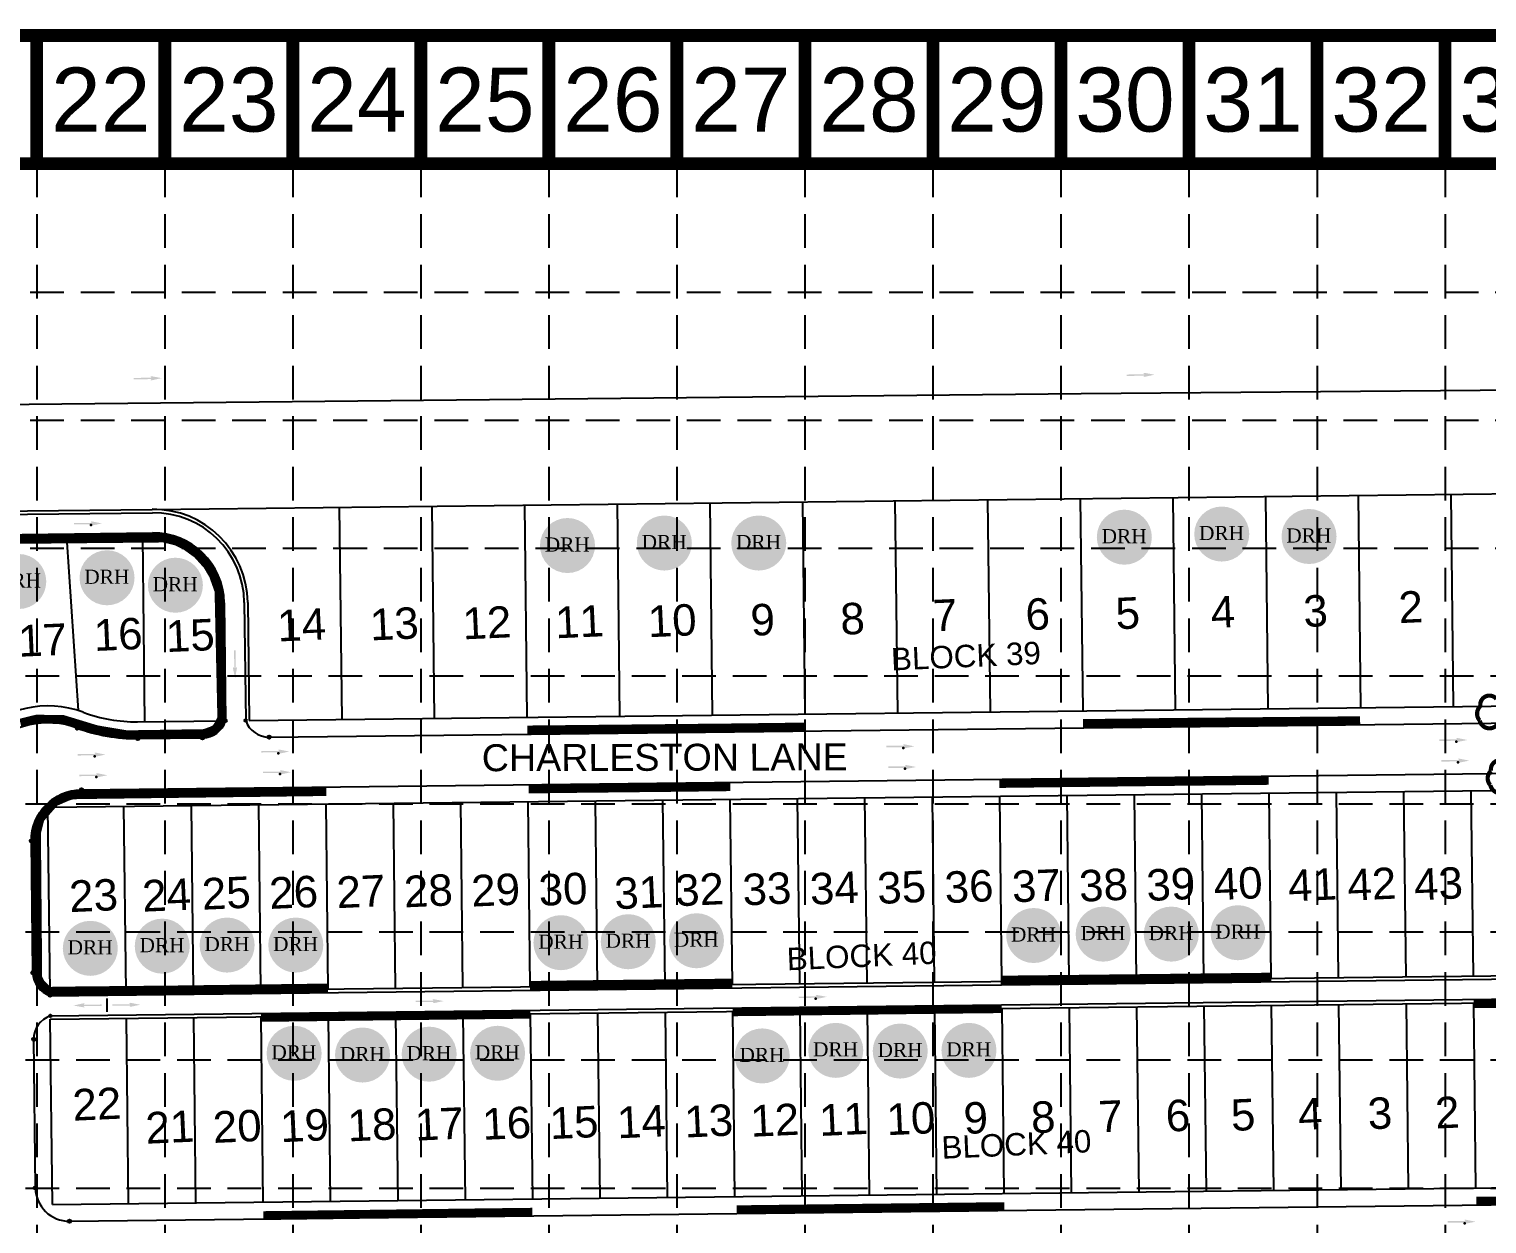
# Model space of a CAD drawing. Header units: feet. Extents: x 6037 to 11520, y 4436 to 7866.
# Drawn here: x 7918 to 8892, y 7068 to 7866 of the extents above; entities that cross this region are included whole.
import ezdxf
from ezdxf.enums import TextEntityAlignment as Align

# ---------------------------------------------------------------- set-up
doc = ezdxf.new("R2010")
doc.units = ezdxf.units.FT
doc.header["$LTSCALE"] = 0.4
doc.header["$MEASUREMENT"] = 0
doc.linetypes.add('DASHED2', pattern=[0.375, 0.25, -0.125])
doc.linetypes.add('HIDDEN', pattern=[0.375, 0.25, -0.125])
for name, color, linetype in [('1 BLOCK NUMBER', 7, 'Continuous'), ('1 DR HORTON LOT', 7, 'Continuous'), ('1 EROSION BLANKET', 84, 'Continuous'), ('1 LOT NUMBER', 7, 'Continuous'), ('1 STREET NAMES', 7, 'Continuous'), ('BASE', 7, 'Continuous'), ('grid', 254, 'HIDDEN'), ('LOTLINE', 7, 'Continuous'), ('PAVING', 7, 'Continuous'), ('ROW', 7, 'Continuous')]:
    doc.layers.add(name, color=color, linetype=linetype)
doc.styles.add('DRHorton', font='dutcheb.ttf')
doc.styles.get("Standard").update_dxf_attribs({"font": 'ARIAL.TTF'})

# ---------------------------------------------------------------- blocks, each defined once
blk = doc.blocks.new('DRHorton')
h = blk.add_hatch(color=1)
h.paths.add_polyline_path([(78.7, 25.8, 1), (40.4, 25.8, 1)])
h.paths.add_polyline_path([(42.3, 17.9), (76.5, 17.9), (76.5, 34.9), (42.3, 34.9)], flags=24)
at = {"layer": 'BASE', "color": 176, "style": 'DRHorton'}
blk.add_text('DRH', height=9.81, dxfattribs=at).set_placement((59.4, 21.6), align=Align.CENTER)

msp = doc.modelspace()

# ---------------------------------------------------------------- hatches: boundary and pattern name
at = {"layer": 'PAVING', "linetype": 'Continuous', "lineweight": 30}
h = msp.add_hatch(color=256, dxfattribs=at)
edge = h.paths.add_edge_path()
edge.add_line((8662.34, 7636.27), (8662.96, 7635.59))
edge.add_line((8662.96, 7635.59), (8651.06, 7635.37))
edge.add_line((8651.06, 7635.37), (8651.08, 7634.41))
edge.add_line((8651.08, 7634.41), (8662.98, 7634.63))
edge.add_line((8662.98, 7634.63), (8662.39, 7634.05))
edge.add_line((8662.39, 7634.05), (8662.39, 7634.05))
edge.add_ellipse((8662.99, 7634.01), major_axis=(-0.63, -0.012), ratio=0.285714, start_angle=342.81733, end_angle=484.72693)
edge.add_line((8663.35, 7633.87), (8663.35, 7633.87))
edge.add_line((8663.35, 7633.87), (8669.78, 7635.26))
edge.add_line((8669.78, 7635.26), (8663.31, 7636.47))
edge.add_line((8663.31, 7636.47), (8663.31, 7636.47))
edge.add_ellipse((8662.94, 7636.32), major_axis=(-0.63, -0.012), ratio=0.285714, start_angle=234.16847, end_angle=374.49672)
edge.add_line((8662.33, 7636.27), (8662.34, 7636.27))
edge.add_line((8662.34, 7636.27), (8662.34, 7636.27))
h = msp.add_hatch(color=256, dxfattribs=at)
edge = h.paths.add_edge_path()
edge.add_line((7999.02, 7633.97), (7999.65, 7633.3))
edge.add_line((7999.65, 7633.3), (7987.74, 7633.08))
edge.add_line((7987.74, 7633.08), (7987.77, 7632.11))
edge.add_line((7987.77, 7632.11), (7999.67, 7632.33))
edge.add_line((7999.67, 7632.33), (7999.08, 7631.76))
edge.add_line((7999.08, 7631.76), (7999.08, 7631.76))
edge.add_ellipse((7999.68, 7631.72), major_axis=(-0.63, -0.012), ratio=0.285714, start_angle=342.81733, end_angle=484.72693)
edge.add_line((8000.04, 7631.57), (8000.04, 7631.57))
edge.add_line((8000.04, 7631.57), (8006.46, 7632.97))
edge.add_line((8006.46, 7632.97), (8000, 7634.18))
edge.add_line((8000, 7634.18), (8000, 7634.18))
edge.add_ellipse((7999.63, 7634.03), major_axis=(-0.63, -0.012), ratio=0.285714, start_angle=234.16847, end_angle=374.49672)
edge.add_line((7999.02, 7633.97), (7999.02, 7633.97))
edge.add_line((7999.02, 7633.97), (7999.02, 7633.97))
h = msp.add_hatch(color=256, dxfattribs=at)
edge = h.paths.add_edge_path()
edge.add_line((7959.18, 7537), (7959.8, 7536.32))
edge.add_line((7959.8, 7536.32), (7947.89, 7536.23))
edge.add_line((7947.89, 7536.23), (7947.9, 7535.26))
edge.add_line((7947.9, 7535.26), (7959.81, 7535.35))
edge.add_line((7959.81, 7535.35), (7959.21, 7534.78))
edge.add_line((7959.21, 7534.78), (7959.21, 7534.78))
edge.add_ellipse((7959.81, 7534.73), major_axis=(-0.63, -0.005), ratio=0.285714, start_angle=342.81733, end_angle=484.72693)
edge.add_line((7960.17, 7534.59), (7960.17, 7534.59))
edge.add_line((7960.17, 7534.59), (7966.61, 7535.91))
edge.add_line((7966.61, 7535.91), (7960.15, 7537.19))
edge.add_line((7960.15, 7537.19), (7960.16, 7537.2))
edge.add_ellipse((7959.79, 7537.05), major_axis=(-0.63, -0.005), ratio=0.285714, start_angle=234.16847, end_angle=374.49672)
edge.add_line((7959.18, 7537), (7959.18, 7537))
edge.add_line((7959.18, 7537), (7959.18, 7537))
at = {"layer": 'PAVING'}
h = msp.add_hatch(color=256, dxfattribs=at)
edge = h.paths.add_edge_path()
edge.add_line((8056.49, 7439.93), (8055.93, 7439.32))
edge.add_line((8055.93, 7439.32), (8055.78, 7451.22))
edge.add_line((8055.78, 7451.22), (8054.81, 7451.21))
edge.add_line((8054.81, 7451.21), (8054.97, 7439.3))
edge.add_line((8054.97, 7439.3), (8054.27, 7439.91))
edge.add_line((8054.27, 7439.91), (8054.27, 7439.92))
edge.add_ellipse((8054.24, 7439.3), major_axis=(-0.008, 0.63), ratio=0.285714, start_angle=345.50328, end_angle=485.83153)
edge.add_line((8054.09, 7438.93), (8054.1, 7438.93))
edge.add_line((8054.1, 7438.93), (8055.51, 7432.51))
edge.add_line((8055.51, 7432.51), (8056.7, 7438.97))
edge.add_line((8056.7, 7438.97), (8056.7, 7438.97))
edge.add_ellipse((8056.55, 7439.33), major_axis=(-0.008, 0.63), ratio=0.285714, start_angle=235.27307, end_angle=377.18267)
edge.add_line((8056.49, 7439.93), (8056.49, 7439.93))
edge.add_line((8056.49, 7439.93), (8056.49, 7439.93))
edge.add_line((8056.49, 7439.93), (8056.49, 7439.93))
at = {"layer": 'PAVING', "linetype": 'Continuous', "lineweight": 30}
h = msp.add_hatch(color=256, dxfattribs=at)
edge = h.paths.add_edge_path()
edge.add_line((8871.45, 7392.37), (8872.07, 7391.69))
edge.add_line((8872.07, 7391.69), (8860.16, 7391.63))
edge.add_line((8860.16, 7391.63), (8860.17, 7390.66))
edge.add_line((8860.17, 7390.66), (8872.07, 7390.72))
edge.add_line((8872.07, 7390.72), (8871.47, 7390.16))
edge.add_line((8871.47, 7390.16), (8871.47, 7390.16))
edge.add_ellipse((8872.07, 7390.11), major_axis=(-0.63, -0.003), ratio=0.285714, start_angle=342.81733, end_angle=484.72693)
edge.add_line((8872.43, 7389.96), (8872.43, 7389.96))
edge.add_line((8872.43, 7389.96), (8878.87, 7391.27))
edge.add_line((8878.87, 7391.27), (8872.42, 7392.57))
edge.add_line((8872.42, 7392.57), (8872.42, 7392.57))
edge.add_ellipse((8872.05, 7392.42), major_axis=(-0.63, -0.003), ratio=0.285714, start_angle=234.16847, end_angle=374.49672)
edge.add_line((8871.44, 7392.37), (8871.45, 7392.37))
edge.add_line((8871.45, 7392.37), (8871.45, 7392.37))
h = msp.add_hatch(color=256, dxfattribs=at)
edge = h.paths.add_edge_path()
edge.add_line((7961.56, 7382.6), (7962.18, 7381.92))
edge.add_line((7962.18, 7381.92), (7950.27, 7381.86))
edge.add_line((7950.27, 7381.86), (7950.28, 7380.89))
edge.add_line((7950.28, 7380.89), (7962.19, 7380.95))
edge.add_line((7962.19, 7380.95), (7961.59, 7380.39))
edge.add_line((7961.59, 7380.39), (7961.59, 7380.38))
edge.add_ellipse((7962.19, 7380.33), major_axis=(-0.63, -0.003), ratio=0.285714, start_angle=342.81733, end_angle=484.72693)
edge.add_line((7962.55, 7380.19), (7962.55, 7380.19))
edge.add_line((7962.55, 7380.19), (7968.99, 7381.5))
edge.add_line((7968.99, 7381.5), (7962.54, 7382.79))
edge.add_line((7962.54, 7382.79), (7962.54, 7382.8))
edge.add_ellipse((7962.17, 7382.65), major_axis=(-0.63, -0.003), ratio=0.285714, start_angle=234.16847, end_angle=374.49672)
edge.add_line((7961.56, 7382.6), (7961.56, 7382.6))
edge.add_line((7961.56, 7382.6), (7961.56, 7382.6))
h = msp.add_hatch(color=256, dxfattribs=at)
edge = h.paths.add_edge_path()
edge.add_line((8084.32, 7384.61), (8084.94, 7383.93))
edge.add_line((8084.94, 7383.93), (8073.03, 7383.87))
edge.add_line((8073.03, 7383.87), (8073.04, 7382.9))
edge.add_line((8073.04, 7382.9), (8084.94, 7382.97))
edge.add_line((8084.94, 7382.97), (8084.34, 7382.4))
edge.add_line((8084.34, 7382.4), (8084.34, 7382.4))
edge.add_ellipse((8084.95, 7382.35), major_axis=(-0.63, -0.003), ratio=0.285714, start_angle=342.81733, end_angle=484.72693)
edge.add_line((8085.31, 7382.2), (8085.3, 7382.2))
edge.add_line((8085.3, 7382.2), (8091.75, 7383.52))
edge.add_line((8091.75, 7383.52), (8085.29, 7384.81))
edge.add_line((8085.29, 7384.81), (8085.3, 7384.81))
edge.add_ellipse((8084.93, 7384.66), major_axis=(-0.63, -0.003), ratio=0.285714, start_angle=234.16847, end_angle=374.49672)
edge.add_line((8084.32, 7384.61), (8084.32, 7384.61))
edge.add_line((8084.32, 7384.61), (8084.32, 7384.61))
h = msp.add_hatch(color=256, dxfattribs=at)
edge = h.paths.add_edge_path()
edge.add_line((8501.96, 7388.12), (8502.58, 7387.44))
edge.add_line((8502.58, 7387.44), (8490.67, 7387.37))
edge.add_line((8490.67, 7387.37), (8490.68, 7386.41))
edge.add_line((8490.68, 7386.41), (8502.59, 7386.47))
edge.add_line((8502.59, 7386.47), (8501.99, 7385.9))
edge.add_line((8501.99, 7385.9), (8501.99, 7385.9))
edge.add_ellipse((8502.59, 7385.85), major_axis=(-0.63, -0.003), ratio=0.285714, start_angle=342.81733, end_angle=484.72693)
edge.add_line((8502.95, 7385.71), (8502.95, 7385.71))
edge.add_line((8502.95, 7385.71), (8509.39, 7387.02))
edge.add_line((8509.39, 7387.02), (8502.94, 7388.31))
edge.add_line((8502.94, 7388.31), (8502.94, 7388.31))
edge.add_ellipse((8502.57, 7388.17), major_axis=(-0.63, -0.003), ratio=0.285714, start_angle=234.16847, end_angle=374.49672)
edge.add_line((8501.96, 7388.12), (8501.96, 7388.12))
edge.add_line((8501.96, 7388.12), (8501.96, 7388.12))
h = msp.add_hatch(color=256, dxfattribs=at)
edge = h.paths.add_edge_path()
edge.add_line((8503.12, 7374.32), (8503.74, 7373.64))
edge.add_line((8503.74, 7373.64), (8491.83, 7373.58))
edge.add_line((8491.83, 7373.58), (8491.84, 7372.61))
edge.add_line((8491.84, 7372.61), (8503.75, 7372.67))
edge.add_line((8503.75, 7372.67), (8503.15, 7372.11))
edge.add_line((8503.15, 7372.11), (8503.15, 7372.1))
edge.add_ellipse((8503.75, 7372.05), major_axis=(-0.63, -0.003), ratio=0.285714, start_angle=342.81733, end_angle=484.72693)
edge.add_line((8504.11, 7371.91), (8504.11, 7371.91))
edge.add_line((8504.11, 7371.91), (8510.55, 7373.22))
edge.add_line((8510.55, 7373.22), (8504.1, 7374.52))
edge.add_line((8504.1, 7374.52), (8504.1, 7374.52))
edge.add_ellipse((8503.73, 7374.37), major_axis=(-0.63, -0.003), ratio=0.285714, start_angle=234.16847, end_angle=374.49672)
edge.add_line((8503.12, 7374.32), (8503.12, 7374.32))
edge.add_line((8503.12, 7374.32), (8503.12, 7374.32))
h = msp.add_hatch(color=256, dxfattribs=at)
edge = h.paths.add_edge_path()
edge.add_line((8872.61, 7378.57), (8873.23, 7377.89))
edge.add_line((8873.23, 7377.89), (8861.32, 7377.83))
edge.add_line((8861.32, 7377.83), (8861.33, 7376.86))
edge.add_line((8861.33, 7376.86), (8873.23, 7376.93))
edge.add_line((8873.23, 7376.93), (8872.63, 7376.36))
edge.add_line((8872.63, 7376.36), (8872.63, 7376.36))
edge.add_ellipse((8873.23, 7376.31), major_axis=(-0.63, -0.003), ratio=0.285714, start_angle=342.81733, end_angle=484.72693)
edge.add_line((8873.59, 7376.16), (8873.59, 7376.16))
edge.add_line((8873.59, 7376.16), (8880.04, 7377.48))
edge.add_line((8880.04, 7377.48), (8873.58, 7378.77))
edge.add_line((8873.58, 7378.77), (8873.58, 7378.77))
edge.add_ellipse((8873.22, 7378.62), major_axis=(-0.63, -0.003), ratio=0.285714, start_angle=234.16847, end_angle=374.49672)
edge.add_line((8872.61, 7378.57), (8872.61, 7378.57))
edge.add_line((8872.61, 7378.57), (8872.61, 7378.57))
h = msp.add_hatch(color=256, dxfattribs=at)
edge = h.paths.add_edge_path()
edge.add_line((7962.72, 7368.8), (7963.34, 7368.12))
edge.add_line((7963.34, 7368.12), (7951.44, 7368.06))
edge.add_line((7951.44, 7368.06), (7951.44, 7367.09))
edge.add_line((7951.44, 7367.09), (7963.35, 7367.15))
edge.add_line((7963.35, 7367.15), (7962.75, 7366.59))
edge.add_line((7962.75, 7366.59), (7962.75, 7366.59))
edge.add_ellipse((7963.35, 7366.54), major_axis=(-0.63, -0.003), ratio=0.285714, start_angle=342.81733, end_angle=484.72693)
edge.add_line((7963.71, 7366.39), (7963.71, 7366.39))
edge.add_line((7963.71, 7366.39), (7970.15, 7367.7))
edge.add_line((7970.15, 7367.7), (7963.7, 7369))
edge.add_line((7963.7, 7369), (7963.7, 7369))
edge.add_ellipse((7963.33, 7368.85), major_axis=(-0.63, -0.003), ratio=0.285714, start_angle=234.16847, end_angle=374.49672)
edge.add_line((7962.72, 7368.8), (7962.72, 7368.8))
edge.add_line((7962.72, 7368.8), (7962.72, 7368.8))
h = msp.add_hatch(color=256, dxfattribs=at)
edge = h.paths.add_edge_path()
edge.add_line((8085.48, 7370.82), (8086.1, 7370.14))
edge.add_line((8086.1, 7370.14), (8074.19, 7370.07))
edge.add_line((8074.19, 7370.07), (8074.2, 7369.11))
edge.add_line((8074.2, 7369.11), (8086.11, 7369.17))
edge.add_line((8086.11, 7369.17), (8085.51, 7368.6))
edge.add_line((8085.51, 7368.6), (8085.51, 7368.6))
edge.add_ellipse((8086.11, 7368.55), major_axis=(-0.63, -0.003), ratio=0.285714, start_angle=342.81733, end_angle=484.72693)
edge.add_line((8086.47, 7368.41), (8086.47, 7368.41))
edge.add_line((8086.47, 7368.41), (8092.91, 7369.72))
edge.add_line((8092.91, 7369.72), (8086.46, 7371.01))
edge.add_line((8086.46, 7371.01), (8086.46, 7371.01))
edge.add_ellipse((8086.09, 7370.86), major_axis=(-0.63, -0.003), ratio=0.285714, start_angle=234.16847, end_angle=374.49672)
edge.add_line((8085.48, 7370.82), (8085.48, 7370.82))
edge.add_line((8085.48, 7370.82), (8085.48, 7370.82))
at = {"layer": 'PAVING'}
h = msp.add_hatch(color=256, dxfattribs=at)
edge = h.paths.add_edge_path()
edge.add_line((8187.42, 7215.7), (8188.02, 7216.27))
edge.add_line((8188.02, 7216.27), (8176.11, 7216.15))
edge.add_line((8176.11, 7216.15), (8176.1, 7217.12))
edge.add_line((8176.1, 7217.12), (8188.01, 7217.24))
edge.add_line((8188.01, 7217.24), (8187.39, 7217.91))
edge.add_line((8187.39, 7217.91), (8187.39, 7217.92))
edge.add_ellipse((8187.99, 7217.97), major_axis=(-0.63, -0.006), ratio=0.285714, start_angle=-125.83153, end_angle=14.49672, ccw=False)
edge.add_line((8188.36, 7218.12), (8188.36, 7218.11))
edge.add_line((8188.36, 7218.11), (8194.82, 7216.85))
edge.add_line((8194.82, 7216.85), (8188.38, 7215.51))
edge.add_line((8188.38, 7215.51), (8188.38, 7215.51))
edge.add_ellipse((8188.02, 7215.65), major_axis=(-0.63, -0.006), ratio=0.285714, start_angle=-17.18267, end_angle=124.72693, ccw=False)
edge.add_line((8187.42, 7215.7), (8187.42, 7215.7))
edge.add_line((8187.42, 7215.7), (8187.42, 7215.7))
edge.add_line((8187.42, 7215.7), (8187.42, 7215.7))
at = {"layer": 'PAVING', "linetype": 'Continuous', "lineweight": 30}
h = msp.add_hatch(color=256, dxfattribs=at)
edge = h.paths.add_edge_path()
edge.add_line((8443.41, 7220.72), (8444.04, 7220.04))
edge.add_line((8444.04, 7220.04), (8432.13, 7219.87))
edge.add_line((8432.13, 7219.87), (8432.15, 7218.91))
edge.add_line((8432.15, 7218.91), (8444.05, 7219.08))
edge.add_line((8444.05, 7219.08), (8443.46, 7218.51))
edge.add_line((8443.46, 7218.51), (8443.46, 7218.5))
edge.add_ellipse((8444.06, 7218.46), major_axis=(-0.63, -0.009), ratio=0.285714, start_angle=342.81733, end_angle=484.72693)
edge.add_line((8444.42, 7218.32), (8444.42, 7218.32))
edge.add_line((8444.42, 7218.32), (8450.85, 7219.69))
edge.add_line((8450.85, 7219.69), (8444.39, 7220.92))
edge.add_line((8444.39, 7220.92), (8444.39, 7220.92))
edge.add_ellipse((8444.02, 7220.77), major_axis=(-0.63, -0.009), ratio=0.285714, start_angle=234.16847, end_angle=374.49672)
edge.add_line((8443.41, 7220.72), (8443.41, 7220.72))
edge.add_line((8443.41, 7220.72), (8443.41, 7220.72))
at = {"layer": 'PAVING'}
h = msp.add_hatch(color=256, dxfattribs=at)
edge = h.paths.add_edge_path()
edge.add_line((7954.97, 7212.92), (7954.36, 7213.47))
edge.add_line((7954.36, 7213.47), (7966.27, 7213.63))
edge.add_line((7966.27, 7213.63), (7966.26, 7214.59))
edge.add_line((7966.26, 7214.59), (7954.35, 7214.44))
edge.add_line((7954.35, 7214.44), (7954.96, 7215.13))
edge.add_line((7954.96, 7215.13), (7954.96, 7215.14))
edge.add_ellipse((7954.35, 7215.17), major_axis=(0.63, 0.008), ratio=0.285714, start_angle=345.50328, end_angle=485.83153)
edge.add_line((7953.98, 7215.31), (7953.98, 7215.31))
edge.add_line((7953.98, 7215.31), (7947.55, 7213.9))
edge.add_line((7947.55, 7213.9), (7954.02, 7212.71))
edge.add_line((7954.02, 7212.71), (7954.02, 7212.71))
edge.add_ellipse((7954.37, 7212.86), major_axis=(0.63, 0.008), ratio=0.285714, start_angle=235.27307, end_angle=377.18267)
edge.add_line((7954.97, 7212.92), (7954.97, 7212.92))
edge.add_line((7954.97, 7212.92), (7954.97, 7212.92))
edge.add_line((7954.97, 7212.92), (7954.97, 7212.92))
h = msp.add_hatch(color=256, dxfattribs=at)
edge = h.paths.add_edge_path()
edge.add_line((7984.78, 7213.26), (7985.38, 7213.83))
edge.add_line((7985.38, 7213.83), (7973.47, 7213.71))
edge.add_line((7973.47, 7213.71), (7973.46, 7214.68))
edge.add_line((7973.46, 7214.68), (7985.37, 7214.79))
edge.add_line((7985.37, 7214.79), (7984.74, 7215.47))
edge.add_line((7984.74, 7215.47), (7984.74, 7215.47))
edge.add_ellipse((7985.35, 7215.52), major_axis=(-0.63, -0.006), ratio=0.285714, start_angle=-125.83153, end_angle=14.49672, ccw=False)
edge.add_line((7985.72, 7215.67), (7985.72, 7215.67))
edge.add_line((7985.72, 7215.67), (7992.18, 7214.41))
edge.add_line((7992.18, 7214.41), (7985.74, 7213.06))
edge.add_line((7985.74, 7213.06), (7985.74, 7213.07))
edge.add_ellipse((7985.38, 7213.21), major_axis=(-0.63, -0.006), ratio=0.285714, start_angle=-17.18267, end_angle=124.72693, ccw=False)
edge.add_line((7984.78, 7213.26), (7984.78, 7213.26))
edge.add_line((7984.78, 7213.26), (7984.78, 7213.26))
edge.add_line((7984.78, 7213.26), (7984.78, 7213.26))
at = {"layer": 'PAVING', "linetype": 'Continuous', "lineweight": 30}
h = msp.add_hatch(color=256, dxfattribs=at)
edge = h.paths.add_edge_path()
edge.add_line((8876.93, 7070.6), (8877.55, 7069.92))
edge.add_line((8877.55, 7069.92), (8865.64, 7069.86))
edge.add_line((8865.64, 7069.86), (8865.65, 7068.89))
edge.add_line((8865.65, 7068.89), (8877.55, 7068.95))
edge.add_line((8877.55, 7068.95), (8876.95, 7068.39))
edge.add_line((8876.95, 7068.39), (8876.95, 7068.39))
edge.add_ellipse((8877.55, 7068.34), major_axis=(-0.63, -0.003), ratio=0.285714, start_angle=342.81733, end_angle=484.72693)
edge.add_line((8877.91, 7068.19), (8877.91, 7068.19))
edge.add_line((8877.91, 7068.19), (8884.35, 7069.5))
edge.add_line((8884.35, 7069.5), (8877.9, 7070.8))
edge.add_line((8877.9, 7070.8), (8877.9, 7070.8))
edge.add_ellipse((8877.54, 7070.65), major_axis=(-0.63, -0.003), ratio=0.285714, start_angle=234.16847, end_angle=374.49672)
edge.add_line((8876.93, 7070.6), (8876.93, 7070.6))
edge.add_line((8876.93, 7070.6), (8876.93, 7070.6))

# ---------------------------------------------------------------- linework, layer by layer
at = {"layer": '1 EROSION BLANKET', "const_width": 5.92}
for points in [[(7912.11, 7402.54), (7922.88, 7405.19), (7940.71, 7404.9), (7962.97, 7398.12), (7983.02, 7394.74), (8034.74, 7395.54), (8039.54, 7397.17), (8042.8, 7398.8), (8045.01, 7402.35), (8046.64, 7405.8), (8044.76, 7490.86), (8041.07, 7501.18), (8037.12, 7507.91), (8030.44, 7515.35), (8023.06, 7520.7), (8016.31, 7524.13), (8007.78, 7526.17), (7870.21, 7524.89)], [(8250.71, 7397.94), (8257.97, 7398.02), (8388.37, 7399.33), (8436.29, 7399.93)], [(8621.94, 7402.25), (8687.41, 7403.06), (8800.84, 7404.07), (8807.16, 7404.17)], [(8251.69, 7358.53), (8278.85, 7358.87), (8348.41, 7359.61), (8386.39, 7360.07)], [(8566.05, 7362.21), (8675.11, 7363.51), (8745.98, 7364.28)], [(8117.51, 7225.6), (8017.56, 7224.31), (7934.36, 7223.5), (7931.59, 7223.23), (7928.71, 7225.46), (7925.45, 7228.72), (7923.65, 7232.57), (7922.83, 7329.24), (7925.2, 7338.71), (7934.91, 7349.84), (7943.68, 7353.63), (7947.06, 7354.64), (7957.02, 7354.84), (8068.25, 7356.2), (8116.41, 7356.81)], [(8387.79, 7228.89), (8291.84, 7227.84), (8252.5, 7227.33)], [(8747.78, 7232.84), (8566.96, 7230.86)], [(8882.98, 7215.13), (8924.19, 7215.32), (8940.46, 7215.68), (8945.12, 7213.53), (8948.47, 7209.94), (8951.1, 7200.98), (8951.25, 7104.62), (8951.11, 7098.05), (8948.24, 7092.04), (8941.12, 7086.29), (8934.42, 7084.11), (8924.42, 7083.7), (8919.3, 7083.76), (8913.61, 7083.22), (8908.14, 7083.15), (8884.85, 7083.24)], [(8072.87, 7205.96), (8252.75, 7208.1)], [(8387.9, 7209.7), (8534.23, 7211.44), (8567.67, 7211.81)], [(8569.53, 7079.58), (8460.41, 7078.3), (8390.65, 7077.46)], [(8254.05, 7075.81), (8217.87, 7075.38), (8074.41, 7073.55)]]:
    msp.add_lwpolyline(points, dxfattribs=at)
at = {"layer": 'BASE', "const_width": 8.55}
for points in [[(6041.21, 4440.37), (11515.49, 4440.37), (11515.49, 7861.8), (6041.21, 7861.8)], [(6126.74, 4525.91), (11429.95, 4525.91), (11429.95, 7776.26), (6126.74, 7776.26)]]:
    msp.add_lwpolyline(points, close=True, dxfattribs=at)
for points in [[(7922.99, 7776.26), (7922.99, 7861.8)], [(8008.53, 7776.26), (8008.53, 7861.8)], [(8094.06, 7776.26), (8094.06, 7861.8)], [(8179.6, 7776.26), (8179.6, 7861.8)], [(8265.13, 7776.26), (8265.13, 7861.8)], [(8350.67, 7776.26), (8350.67, 7861.8)], [(8436.2, 7776.26), (8436.2, 7861.8)], [(8521.74, 7776.26), (8521.74, 7861.8)], [(8607.28, 7776.26), (8607.28, 7861.8)], [(8692.81, 7776.26), (8692.81, 7861.8)], [(8778.35, 7776.26), (8778.35, 7861.8)], [(8863.88, 7776.26), (8863.88, 7861.8)]]:
    msp.add_lwpolyline(points, dxfattribs=at)
at = {"layer": 'BASE', "color": 170, "const_width": 2.8}
for points in [[(8898.23, 7418.69, 0.520567), (8898.23, 7418.69, 0.765195), (8887.5, 7413.82, 0.417879), (8887.05, 7404.3, 0.6649), (8899, 7401.98, 0.744833), (8912.5, 7400.3, 0.975642), (8921.29, 7408.68, 0.520567), (8919.61, 7419.27, 0.520567), (8911.88, 7418.88, 0.540264), (8898.23, 7418.69)], [(8905.31, 7375.51, 0.520567), (8905.31, 7375.51, 0.765195), (8894.59, 7370.64, 0.417879), (8894.14, 7361.12, 0.6649), (8906.08, 7358.81, 0.744833), (8919.59, 7357.12, 0.975642), (8928.38, 7365.51, 0.520567), (8926.7, 7376.1, 0.520567), (8918.96, 7375.71, 0.540264), (8905.31, 7375.51)]]:
    msp.add_lwpolyline(points, format="xyb", close=True, dxfattribs=at)
at = {"layer": 'grid', "color": 252, "linetype": 'DASHED2', "ltscale": 225}
for p, q in [((7922.99, 7776.26), (7922.99, 4782.14)), ((8008.53, 7776.26), (8008.53, 4782.14)), ((8094.06, 7776.26), (8094.06, 4782.14)), ((8179.6, 7776.26), (8179.6, 4782.14)), ((8265.13, 7776.26), (8265.13, 4782.14)), ((8350.67, 7776.26), (8350.67, 4782.14)), ((8436.2, 7776.26), (8436.2, 4782.14)), ((8521.74, 7776.26), (8521.74, 4782.14)), ((8607.28, 7776.26), (8607.28, 4782.14)), ((8692.81, 7776.26), (8692.81, 4782.14)), ((8778.35, 7776.26), (8778.35, 4782.14)), ((8863.88, 7776.26), (8863.88, 4782.14)), ((6129.89, 7690.45), (11433.1, 7690.45)), ((6129.89, 7604.91), (11433.1, 7604.91)), ((6129.89, 7519.37), (11433.1, 7519.37)), ((6126.74, 7434.12), (11429.95, 7434.12)), ((6126.74, 7348.58), (11429.95, 7348.58)), ((6126.74, 7263.05), (11429.95, 7263.05)), ((6126.74, 7177.51), (11429.95, 7177.51)), ((6126.74, 7091.98), (11429.95, 7091.98))]:
    msp.add_line(p, q, dxfattribs=at)
at = {"layer": 'LOTLINE'}
for p, q in [((8000.2, 7545.33), (8934.77, 7556.09)), ((8248.85, 7548.2), (8250.49, 7406.43)), ((8310.74, 7548.91), (8312.37, 7407.14)), ((8372.62, 7549.62), (8374.25, 7407.85)), ((8434.5, 7550.33), (8436.13, 7408.57)), ((8496.38, 7551.05), (8498.02, 7409.28)), ((8558.27, 7551.76), (8559.9, 7409.99)), ((8620.15, 7552.47), (8621.78, 7410.7)), ((8682.03, 7553.18), (8683.67, 7411.42)), ((8743.92, 7553.9), (8745.55, 7412.13)), ((8805.8, 7554.61), (8807.43, 7412.84)), ((8867.68, 7555.32), (8869.31, 7413.55)), ((8125.09, 7546.77), (8126.72, 7405)), ((8186.97, 7547.48), (8188.6, 7405.72)), ((7942.93, 7526.67), (7950.68, 7410.88)), ((7993.65, 7527.25), (7995.08, 7403.49)), ((8521.13, 7353.28), (8522.55, 7229.51)), ((8566.13, 7353.8), (8567.56, 7230.03)), ((8611.14, 7354.32), (8612.56, 7230.55)), ((8656.14, 7354.83), (8657.57, 7231.07)), ((8701.15, 7355.35), (8702.57, 7231.59)), ((8746.15, 7355.87), (8747.58, 7232.11)), ((8791.16, 7356.39), (8792.58, 7232.62)), ((8836.17, 7356.91), (8837.59, 7233.14)), ((8881.17, 7357.43), (8882.6, 7233.66)), ((7981.06, 7347.06), (7982.48, 7223.3)), ((8026.06, 7347.58), (8027.49, 7223.82)), ((8071.07, 7348.1), (8072.5, 7224.33)), ((8116.08, 7348.62), (8117.5, 7224.85)), ((8161.08, 7349.14), (8162.51, 7225.37)), ((8206.09, 7349.65), (8207.51, 7225.89)), ((8251.09, 7350.17), (8252.52, 7226.41)), ((8296.1, 7350.69), (8297.52, 7226.92)), ((8341.1, 7351.21), (8342.53, 7227.44)), ((8386.11, 7351.73), (8387.53, 7227.96)), ((8431.12, 7352.24), (8432.54, 7228.48)), ((8476.12, 7352.76), (8477.55, 7229)), ((8117.71, 7206.85), (8119.13, 7083.08)), ((8162.71, 7207.37), (8164.14, 7083.6)), ((8207.72, 7207.89), (8209.14, 7084.12)), ((8252.73, 7208.4), (8254.15, 7084.64)), ((8297.73, 7208.92), (8299.16, 7085.16)), ((8342.74, 7209.44), (8344.16, 7085.67)), ((8387.74, 7209.96), (8389.17, 7086.19)), ((8432.75, 7210.48), (8434.17, 7086.71)), ((8477.75, 7210.99), (8479.18, 7087.23)), ((8522.76, 7211.51), (8524.18, 7087.75)), ((8567.76, 7212.03), (8569.19, 7088.27)), ((8612.77, 7212.55), (8614.19, 7088.78)), ((8657.78, 7213.07), (8659.2, 7089.3)), ((8702.78, 7213.59), (8704.21, 7089.82)), ((8747.79, 7214.1), (8749.21, 7090.34)), ((8792.79, 7214.62), (8794.22, 7090.86)), ((8837.8, 7215.14), (8839.22, 7091.37)), ((8882.8, 7215.66), (8884.23, 7091.89)), ((7982.69, 7205.29), (7984.12, 7081.53)), ((8027.7, 7205.81), (8029.12, 7082.05)), ((8072.7, 7206.33), (8074.13, 7082.57))]:
    msp.add_line(p, q, dxfattribs=at)
at = {"layer": 'PAVING'}
for p, q in [((7793.16, 7540.7), (8000.22, 7543.08)), ((7793.31, 7527.2), (8000.38, 7529.58)), ((8048.18, 7482.87), (8049.09, 7404.11)), ((8061.68, 7483.03), (8062.59, 7404.27)), ((8078.23, 7393.19), (8928.51, 7402.98)), ((7990.5, 7392.18), (8033.71, 7392.68)), ((7952.8, 7357.99), (8928.9, 7369.23)), ((7920.45, 7235.84), (7919.44, 7323.85)), ((7931.88, 7220.46), (8940.05, 7232.07)), ((7932.03, 7206.96), (8940.2, 7218.57)), ((7969.83, 7218.65), (7969.89, 7209.65)), ((7922.1, 7092.07), (7920.96, 7191.32)), ((7944.87, 7069.82), (8932.22, 7081.19))]:
    msp.add_line(p, q, dxfattribs=at)
for centre, radius in [((8049.09, 7404.11), 0.844), ((8062.59, 7404.27), 0.844), ((7950.02, 7399.22), 1.13), ((7990.5, 7392.18), 1.13), ((8033.71, 7392.68), 1.13), ((8078.23, 7393.19), 1.13), ((7952.8, 7357.99), 1.13), ((7919.44, 7323.85), 1.13), ((7920.45, 7235.84), 1.13), ((7931.88, 7220.46), 0.844), ((7932.03, 7206.96), 0.844), ((7920.96, 7191.32), 1.13), ((7922.1, 7092.07), 1.13), ((7944.87, 7069.82), 1.13)]:
    msp.add_circle(centre, radius, dxfattribs=at)
for centre, radius, start, end in [((8000.92, 7482.33), 60.76, 0.6596, 90.6596), ((8000.92, 7482.33), 47.26, 0.6596, 90.6596), ((7930.43, 7346.48), 56.26, 69.62013, 201.69907), ((8033.52, 7408.99), 16.32, 270.6596, 342.57959), ((8078.04, 7409.51), 16.32, 198.73961, 270.6596), ((7989.21, 7504.7), 112.52, 249.62013, 270.6596), ((7936.76, 7236.03), 16.32, 180.6596, 252.57959), ((7937.28, 7191.51), 16.32, 108.73961, 180.6596), ((7944.61, 7092.33), 22.5, 180.6596, 270.6596)]:
    msp.add_arc(centre, radius, start, end, dxfattribs=at)
at = {"layer": 'PAVING', "extrusion": (0, 0, -1)}
msp.add_arc((-7953.19, 7324.24), 33.76, 359.3404, 89.3404, dxfattribs=at)
at = {"layer": 'PAVING', "linetype": 'Continuous', "lineweight": 30}
for p in [(7959.21, 7534.78), (8084.34, 7382.4), (8501.99, 7385.9), (8871.47, 7390.16), (7961.59, 7380.39), (8872.63, 7376.36), (7962.75, 7366.59), (8085.51, 7368.6), (8503.15, 7372.11), (8443.46, 7218.51), (8876.95, 7068.39)]:
    msp.add_point(p, dxfattribs=at)
at = {"layer": 'ROW'}
for p, q in [((7605.53, 7612.52), (8620.87, 7622.76)), ((8620.82, 7622.76), (8924.9, 7625.36)), ((7793.13, 7542.95), (8000.2, 7545.33)), ((7793.34, 7524.95), (8000.41, 7527.33)), ((8045.93, 7482.84), (8046.84, 7404.08)), ((8063.93, 7483.05), (8064.84, 7404.29)), ((8064.84, 7404.29), (8928.38, 7414.23)), ((7990.37, 7403.43), (8046.84, 7404.08)), ((7930.43, 7346.48), (8929.03, 7357.98)), ((7931.85, 7222.71), (7930.43, 7346.48)), ((7931.85, 7222.71), (8940.02, 7234.32)), ((7932.06, 7204.71), (8940.23, 7216.32)), ((7933.49, 7080.95), (7932.06, 7204.71)), ((7933.49, 7080.95), (8932.13, 7092.44))]:
    msp.add_line(p, q, dxfattribs=at)
for centre, radius, start, end in [((8000.92, 7482.33), 63.01, 0.6596, 90.6596), ((8000.92, 7482.33), 45.01, 0.6596, 90.6596), ((7930.43, 7346.48), 67.51, 69.62013, 201.69907), ((7989.21, 7504.7), 101.27, 249.62013, 270.6596)]:
    msp.add_arc(centre, radius, start, end, dxfattribs=at)

# ---------------------------------------------------------------- block references
at = {"layer": '1 DR HORTON LOT', "xscale": 0.9600000000000364, "yscale": 0.9600000000000364, "zscale": 0.96}
for p in [(8220.42, 7496.39), (8285.13, 7498.05), (8348.19, 7498.05), (8592.44, 7501.96), (8657.54, 7504.06), (8715.84, 7502.42), (7853.8, 7472.36), (7912.78, 7474.85), (7958.46, 7469.87), (8306.62, 7232.39), (8531.89, 7235.89), (8578.31, 7236.82), (8623.8, 7236.82), (8668.37, 7237.75), (7901.62, 7227.32), (7949.68, 7228.78), (7993.01, 7229.5), (8038.89, 7229.5), (8216.05, 7231.1), (8261.01, 7231.74), (8037.77, 7157.22), (8083.47, 7156.05), (8128, 7156.64), (8173.7, 7157.22), (8350.5, 7155.46), (8399.64, 7159.17), (8442.74, 7158.71), (8488.63, 7159.17)]:
    msp.add_blockref('DRHorton', p, dxfattribs=at)

# ---------------------------------------------------------------- texts
at = {"layer": '1 BLOCK NUMBER'}
for s, p in [('BLOCK 39', (8493.75, 7445.14)), ('BLOCK 40', (8424.08, 7244.89)), ('BLOCK 40', (8527.46, 7119))]:
    msp.add_text(s, height=15, rotation=2.5387, dxfattribs=at).set_placement(p, align=Align.MIDDLE_LEFT)
at = {"layer": '1 LOT NUMBER', "color": 7}
for s, p in [('2', (8832.81, 7479.78)), ('13', (8145.56, 7468.22)), ('12', (8207.44, 7468.93)), ('11', (8269.32, 7469.64)), ('10', (8331.2, 7470.36)), ('9', (8399.85, 7471.31)), ('8', (8459.86, 7472)), ('7', (8521.67, 7474.32)), ('6', (8583.55, 7475.04)), ('5', (8643.72, 7475.67)), ('4', (8707.31, 7476.46)), ('3', (8769.2, 7477.17)), ('16', (7961.06, 7461.16)), ('15', (8009.22, 7460.44)), ('14', (8083.67, 7467.51)), ('17', (7910.54, 7457.32)), ('36', (8529.51, 7292.73)), ('37', (8574.52, 7293.25)), ('38', (8619.35, 7293.67)), ('39', (8664.35, 7294.19)), ('40', (8709.36, 7294.71)), ('41', (8758.94, 7293.86)), ('42', (8798.66, 7294.37)), ('43', (8843.15, 7294.63)), ('23', (7944.61, 7286.72)), ('24', (7993.4, 7287.02)), ('25', (8033.28, 7288.35)), ('26', (8078.29, 7288.87)), ('27', (8123.29, 7289.38)), ('28', (8168.3, 7289.9)), ('29', (8213.3, 7290.42)), ('30', (8258.31, 7290.94)), ('31', (8308.88, 7288.67)), ('32', (8349.49, 7290.66)), ('33', (8394.5, 7291.18)), ('34', (8439.5, 7291.69)), ('35', (8484.51, 7292.21)), ('22', (7946.86, 7147.41)), ('12', (8399.74, 7136.68)), ('11', (8445.66, 7137.21)), ('10', (8490.67, 7137.73)), ('9', (8542.2, 7138.54)), ('8', (8587.21, 7139.05)), ('7', (8632.21, 7139.57)), ('6', (8677.22, 7140.09)), ('5', (8720.79, 7140.59)), ('4', (8765.67, 7141.11)), ('3', (8812.23, 7141.64)), ('2', (8857.24, 7142.16)), ('21', (7995.61, 7132.03)), ('20', (8040.61, 7132.55)), ('19', (8085.62, 7133.06)), ('18', (8130.62, 7133.58)), ('17', (8175.63, 7134.1)), ('16', (8220.63, 7134.62)), ('15', (8265.64, 7135.14)), ('14', (8310.64, 7135.65)), ('13', (8355.65, 7136.17))]:
    msp.add_text(s, height=21, rotation=2.5387, dxfattribs=at).set_placement(p, align=Align.MIDDLE_LEFT)
at = {"layer": '1 STREET NAMES', "color": 7}
msp.add_text('CHARLESTON LANE', height=18, rotation=0.14023, dxfattribs=at).set_placement((8220.31, 7379.4), align=Align.MIDDLE_LEFT)
at = {"layer": 'BASE'}
for s, p in [('22', (7965.76, 7819.03)), ('23', (8051.29, 7819.03)), ('24', (8136.83, 7819.03)), ('25', (8222.37, 7819.03)), ('26', (8307.9, 7819.03)), ('27', (8393.44, 7819.03)), ('28', (8478.97, 7819.03)), ('29', (8564.51, 7819.03)), ('30', (8650.04, 7819.03)), ('31', (8735.58, 7819.03)), ('32', (8821.11, 7819.03)), ('33', (8906.65, 7819.03))]:
    msp.add_text(s, height=42.768, dxfattribs=at).set_placement(p, align=Align.MIDDLE_CENTER)

doc.saveas('drawing.dxf')
